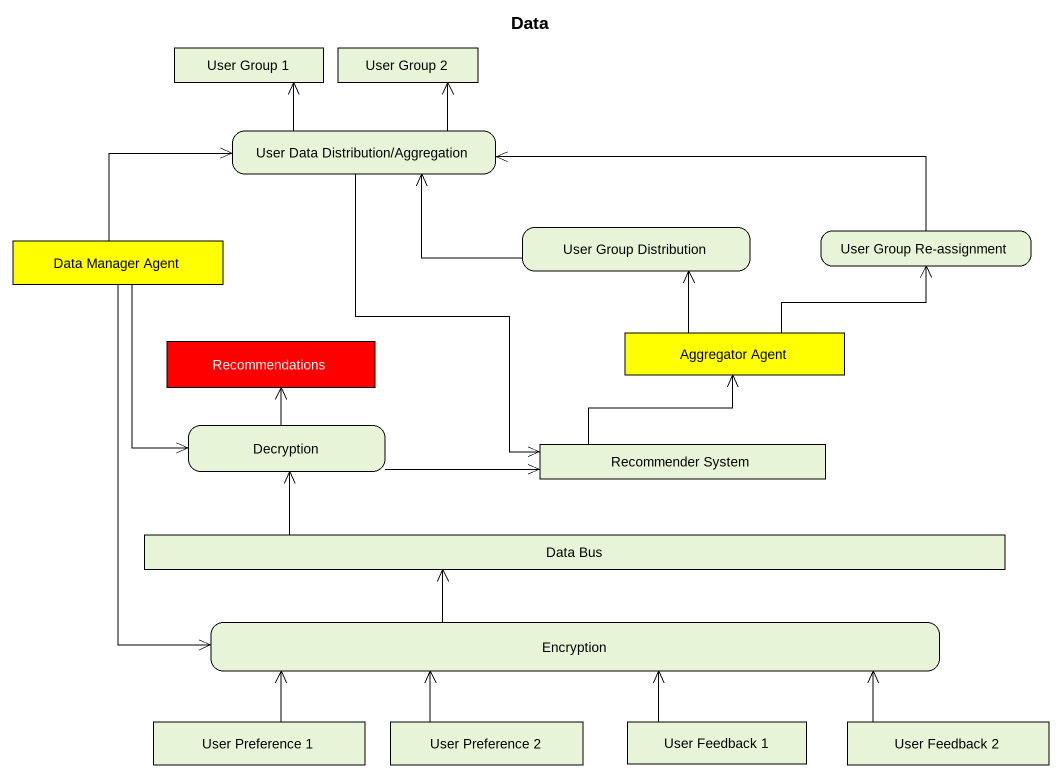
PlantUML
@startuml
title Data
hide empty description
state "User Group 1" as User_Group_1 <<object>>
state "User Group 2" as User_Group_2 <<object>>
state "User Data Distribution/Aggregation" as User_Data_Distribution
state "User Group Distribution" as User_Group_Distribution
state "User Group Re-assignment" as User_Group_Re_assignment
state "Data Manager Agent" as Data_Manager_Agent <<object>> #FFFF00
state Recommendations <<object>> #FF0000
state "Aggregator Agent" as Aggregator_Agent <<object>> #FFFF00
state Decryption
state "Recommender System" as Recommender_System <<object>>
state "Data Bus" as Data_Bus <<object>>
state Encryption
state "User Preference 1" as User_Preference_1 <<object>>
state "User Preference 2" as User_Preference_2 <<object>>
state "User Feedback 1" as User_Feedback_1 <<object>>
state "User Feedback 2" as User_Feedback_2 <<object>>
User_Data_Distribution -up-> User_Group_1
User_Data_Distribution -up-> User_Group_2
User_Data_Distribution --> Recommender_System
User_Group_Distribution -left-> User_Data_Distribution
User_Group_Re_assignment -left-> User_Data_Distribution
Data_Manager_Agent -right-> User_Data_Distribution
Data_Manager_Agent --> Decryption
Data_Manager_Agent --> Encryption
Aggregator_Agent -up-> User_Group_Distribution
Aggregator_Agent -right-> User_Group_Re_assignment
Decryption -up-> Recommendations
Decryption -right-> Recommender_System
Recommender_System -up-> Aggregator_Agent
Data_Bus -left-> Decryption
Encryption -up-> Data_Bus
User_Preference_1 -right-> Encryption
User_Preference_2 -up-> Encryption
User_Feedback_1 -up-> Encryption
User_Feedback_2 -left-> Encryption
@enduml
